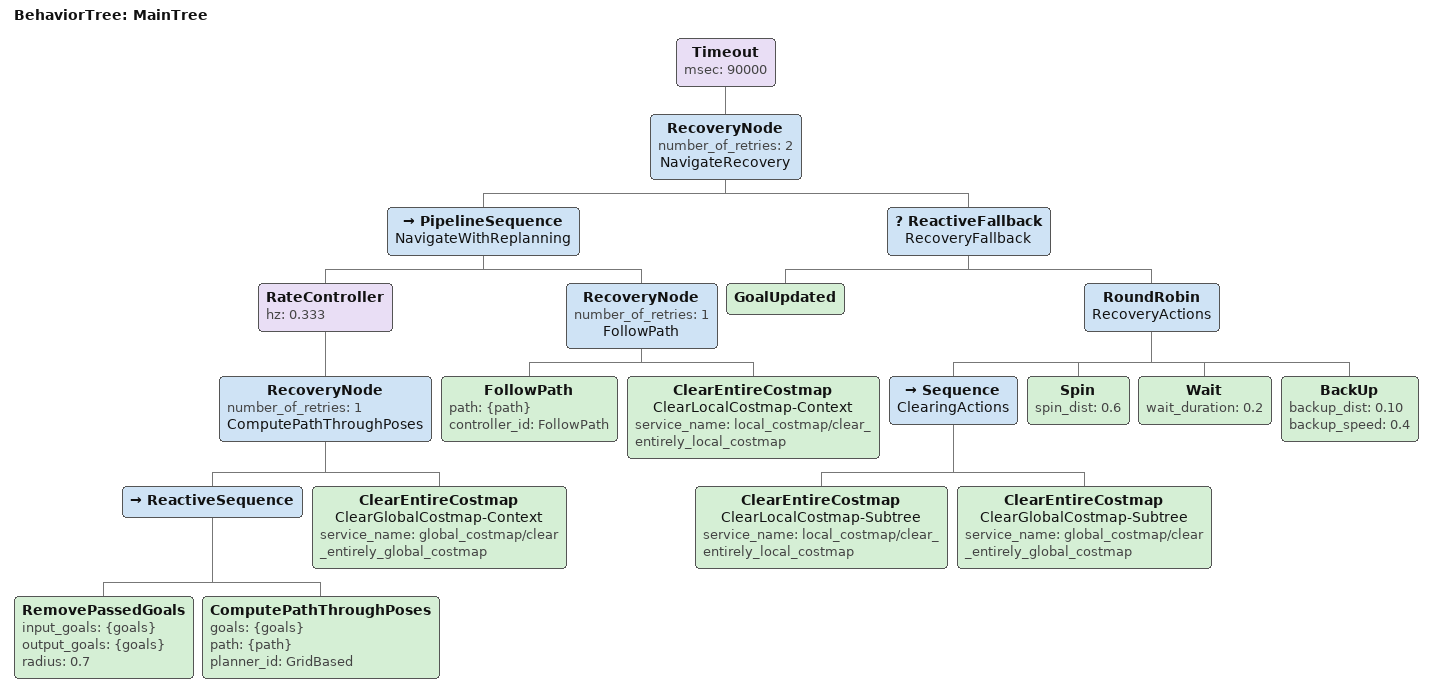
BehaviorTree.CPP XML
<root main_tree_to_execute="MainTree">
  <BehaviorTree ID="MainTree">
    <Timeout msec="90000">
      <RecoveryNode number_of_retries="2" name="NavigateRecovery">
        <PipelineSequence name="NavigateWithReplanning">
          <RateController hz="0.333">
            <RecoveryNode number_of_retries="1" name="ComputePathThroughPoses">
              <ReactiveSequence>
                <RemovePassedGoals input_goals="{goals}" output_goals="{goals}" radius="0.7"/>
                <ComputePathThroughPoses goals="{goals}" path="{path}" planner_id="GridBased"/>
              </ReactiveSequence>
              <ClearEntireCostmap name="ClearGlobalCostmap-Context" service_name="global_costmap/clear_entirely_global_costmap"/>
            </RecoveryNode>
          </RateController>
          <RecoveryNode number_of_retries="1" name="FollowPath">
            <FollowPath path="{path}" controller_id="FollowPath"/>
            <ClearEntireCostmap name="ClearLocalCostmap-Context" service_name="local_costmap/clear_entirely_local_costmap"/>
          </RecoveryNode>
        </PipelineSequence>
        <ReactiveFallback name="RecoveryFallback">
          <GoalUpdated/>
          <RoundRobin name="RecoveryActions">
            <Sequence name="ClearingActions">
              <ClearEntireCostmap name="ClearLocalCostmap-Subtree" service_name="local_costmap/clear_entirely_local_costmap"/>
              <ClearEntireCostmap name="ClearGlobalCostmap-Subtree" service_name="global_costmap/clear_entirely_global_costmap"/>
            </Sequence>
            <Spin spin_dist="0.6"/>
            <Wait wait_duration="0.2"/>
            <BackUp backup_dist="0.10" backup_speed="0.4"/>
          </RoundRobin>
        </ReactiveFallback>
      </RecoveryNode>
    </Timeout>
  </BehaviorTree>
</root>
